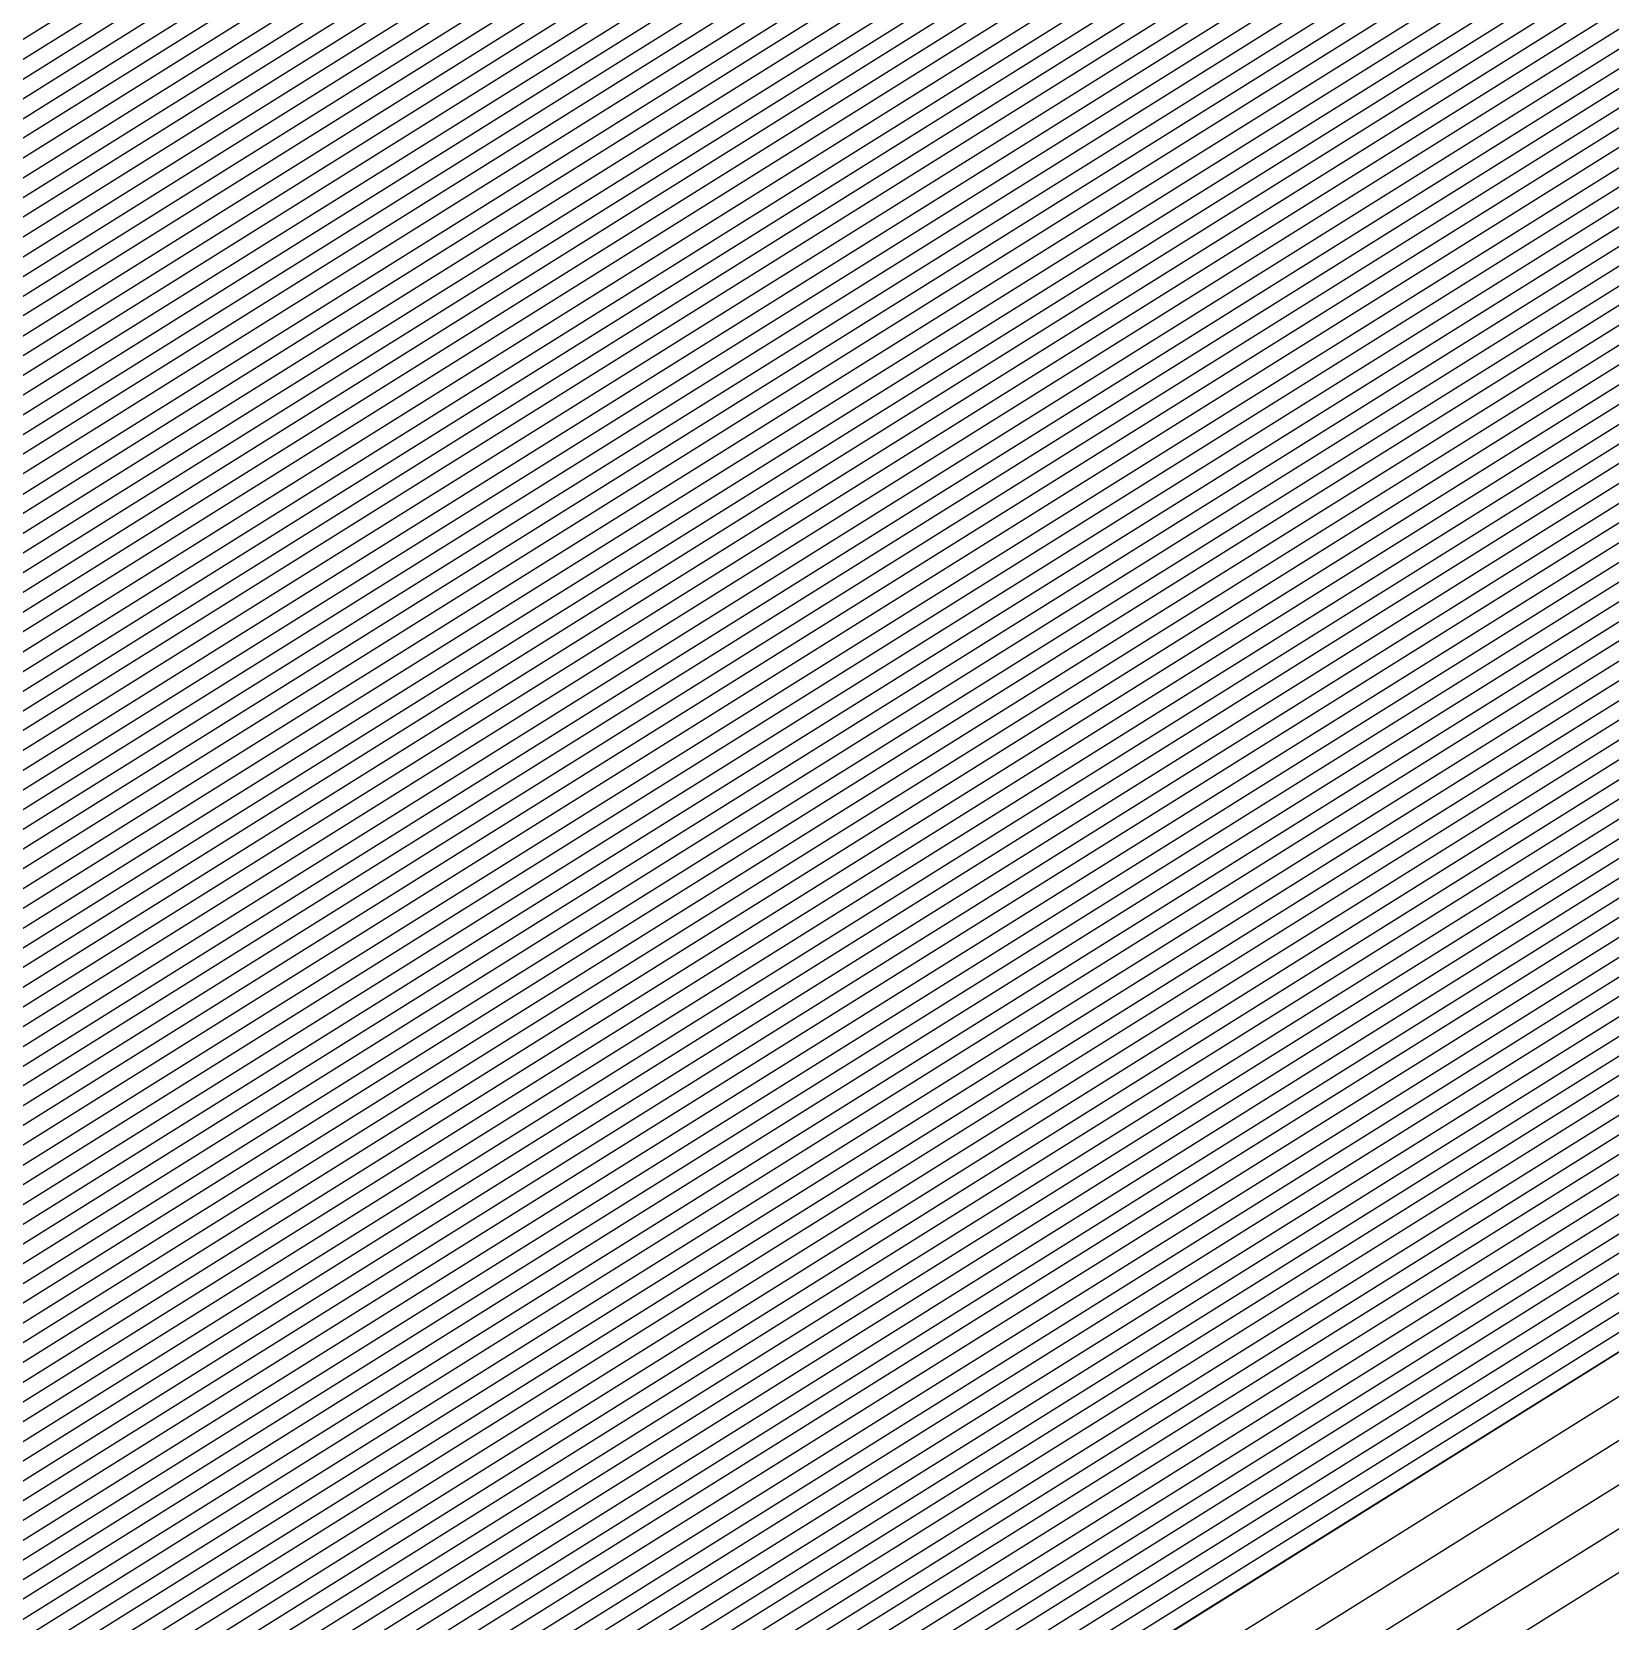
# Model space of a CAD drawing. Extents: x 7084 to 11035, y 13750 to 16729.
# Drawn here: x 8799.84 to 8827.63, y 15336.01 to 15363.99 of the extents above; entities that cross this region are included whole.
import ezdxf

# ---------------------------------------------------------------- set-up
doc = ezdxf.new("R2010")
doc.units = 0
doc.layers.add('Default', color=7, linetype='Continuous')

msp = doc.modelspace()

# ---------------------------------------------------------------- linework, layer by layer
at = {"layer": 'Default'}
for points in [[(9674.821, 15464.332), (9529.848, 15503.696), (9449.595, 15533.122), (9396.79, 15553.284), (9321.887, 15510.482), (9270.043, 15528.723), (9153.676, 15518.023), (9061.507, 15520.903), (8974.566, 15514.216), (8901.6, 15496.934), (8858.396, 15466.211), (8894.145, 15422.894), (8776.596, 15349.426), (8744.062, 15357.909), (8721.02, 15325.266), (8712.718, 15302.02), (8707.367, 15285.97), (8680.485, 15230.285), (8672.46, 15187.483)], [(8673.157, 15187.393), (8681.232, 15230.457), (8707.884, 15285.666), (8713.268, 15301.815), (8721.621, 15325.204), (8744.466, 15357.568), (8776.721, 15349.157), (8894.48, 15422.756), (8859.036, 15465.702), (8901.871, 15496.163), (8974.214, 15513.296), (9061.688, 15520.025), (9153.068, 15517.17), (9270.149, 15527.936), (9321.551, 15509.85), (9396.913, 15552.914), (9449.267, 15532.925), (9530.012, 15503.318), (9673.746, 15464.291)], [(8632.169, 15053.465), (8647.063, 15087.314), (8650.837, 15134.498), (8668.439, 15171.055), (8673.855, 15187.303), (8681.979, 15230.629), (8708.401, 15285.362), (8713.817, 15301.61), (8722.221, 15325.141), (8744.869, 15357.226), (8776.847, 15348.888), (8894.814, 15422.617), (8859.676, 15465.194), (8902.142, 15495.391), (8973.861, 15512.377), (9061.869, 15519.147), (9152.461, 15516.316), (9270.256, 15527.148), (9321.214, 15509.218), (9397.036, 15552.545), (9448.939, 15532.728), (9530.176, 15502.941), (9672.671, 15464.25)], [(8675.25, 15187.122), (8683.472, 15230.974), (8709.435, 15284.755), (8714.917, 15301.2), (8723.423, 15325.016), (8745.677, 15356.543), (8777.099, 15348.35), (8895.483, 15422.34), (8860.956, 15464.176), (8902.683, 15493.849), (8973.155, 15510.539), (9062.23, 15517.391), (9151.247, 15514.609), (9270.47, 15525.572), (9320.542, 15507.954), (9397.283, 15551.807), (9448.282, 15532.334), (9530.505, 15502.186), (9670.521, 15464.168)], [(9669.446, 15464.127), (9530.669, 15501.808), (9447.954, 15532.137), (9397.406, 15551.437), (9320.205, 15507.323), (9270.576, 15524.785), (9150.639, 15513.756), (9062.41, 15516.513), (8972.802, 15509.62), (8902.954, 15493.077), (8861.596, 15463.667), (8895.818, 15422.202), (8777.224, 15348.081), (8746.081, 15356.201), (8724.023, 15324.954), (8715.467, 15300.995), (8709.952, 15284.452), (8684.219, 15231.146), (8675.947, 15187.032)], [(8677.342, 15186.851), (8685.712, 15231.491), (8710.986, 15283.844), (8716.566, 15300.584), (8725.225, 15324.828), (8746.888, 15355.518), (8777.476, 15347.543), (8896.487, 15421.925), (8862.877, 15462.65), (8903.496, 15491.535), (8972.096, 15507.782), (9062.771, 15514.757), (9149.425, 15512.049), (9270.79, 15523.209), (9319.532, 15506.059), (9397.652, 15550.699), (9447.297, 15531.743), (9530.997, 15501.053), (9667.296, 15464.045)], [(8777.601, 15347.274), (8896.821, 15421.786), (8863.517, 15462.141), (8903.766, 15490.763), (8971.744, 15506.863), (9062.952, 15513.879), (9148.818, 15511.196), (9270.896, 15522.421), (9319.196, 15505.427), (9397.775, 15550.329), (9446.969, 15531.546), (9531.161, 15500.676), (9666.221, 15464.004)], [(9665.146, 15463.963), (9531.325, 15500.298), (9446.641, 15531.349), (9397.898, 15549.96), (9318.859, 15504.795), (9271.003, 15521.634), (9148.21, 15510.342), (9063.132, 15513.001), (8971.391, 15505.944), (8904.037, 15489.992), (8864.157, 15461.632), (8897.156, 15421.648), (8777.727, 15347.005), (8747.696, 15354.835), (8726.426, 15324.703), (8717.666, 15300.174), (8712.02, 15283.237), (8687.206, 15231.836), (8678.737, 15186.671)], [(8643.206, 14994.547), (8637.175, 15051.414), (8652.971, 15087.314), (8656.417, 15130.395), (8675.086, 15169.168), (8680.83, 15186.4), (8689.446, 15232.353), (8713.571, 15282.326), (8719.315, 15299.559), (8728.228, 15324.516), (8748.907, 15353.811), (8778.104, 15346.198), (8898.159, 15421.232), (8866.077, 15460.106), (8904.85, 15487.678), (8970.332, 15503.187), (9063.674, 15510.367), (9146.389, 15507.782), (9271.323, 15519.27), (9317.85, 15502.9), (9398.267, 15548.852), (9445.656, 15530.759), (9531.818, 15499.166), (9661.921, 15463.84)], [(8681.527, 15186.31), (8690.193, 15232.525), (8714.088, 15282.023), (8719.865, 15299.353), (8728.829, 15324.453), (8749.311, 15353.469), (8778.23, 15345.929), (8898.494, 15421.094), (8866.717, 15459.597), (8905.12, 15486.906), (8969.979, 15502.268), (9063.854, 15509.489), (9145.782, 15506.929), (9271.43, 15518.483), (9317.514, 15502.268), (9398.39, 15548.483), (9445.328, 15530.562), (9531.982, 15498.789), (9660.846, 15463.799)], [(9659.771, 15463.758), (9532.146, 15498.411), (9445, 15530.365), (9398.514, 15548.114), (9317.177, 15501.636), (9271.536, 15517.695), (9145.174, 15506.075), (9064.035, 15508.611), (8969.627, 15501.349), (8905.391, 15486.135), (8867.357, 15459.089), (8898.828, 15420.955), (8778.356, 15345.66), (8749.715, 15353.128), (8729.43, 15324.391), (8720.415, 15299.148), (8714.605, 15281.719), (8690.939, 15232.697), (8682.225, 15186.219)], [(8682.922, 15186.129), (8691.686, 15232.87), (8715.122, 15281.415), (8720.965, 15298.943), (8730.031, 15324.328), (8750.119, 15352.786), (8778.481, 15345.391), (8899.163, 15420.816), (8867.997, 15458.58), (8905.662, 15485.364), (8969.274, 15500.43), (9064.215, 15507.733), (9144.567, 15505.222), (9271.643, 15516.907), (9316.841, 15501.004), (9398.637, 15547.745), (9444.671, 15530.168), (9532.31, 15498.034), (9658.697, 15463.717)], [(8639.177, 15050.593), (8655.334, 15087.314), (8658.649, 15128.754), (8677.744, 15168.413), (8683.62, 15186.039), (8692.433, 15233.042), (8715.639, 15281.112), (8721.514, 15298.738), (8730.631, 15324.266), (8750.522, 15352.445), (8778.607, 15345.122), (8899.497, 15420.678), (8868.637, 15458.071), (8905.933, 15484.592), (8968.921, 15499.511), (9064.396, 15506.855), (9143.96, 15504.368), (9271.75, 15516.119), (9316.504, 15500.372), (9398.76, 15547.375), (9444.343, 15529.971), (9532.474, 15497.656), (9657.622, 15463.676)], [(8684.317, 15185.949), (8693.18, 15233.214), (8716.156, 15280.808), (8722.064, 15298.533), (8731.232, 15324.203), (8750.926, 15352.103), (8778.733, 15344.853), (8899.832, 15420.539), (8869.277, 15457.562), (8906.203, 15483.821), (8968.568, 15498.592), (9064.576, 15505.977), (9143.353, 15503.515), (9271.856, 15515.331), (9316.168, 15499.74), (9398.883, 15547.006), (9444.015, 15529.774), (9532.638, 15497.279), (9656.547, 15463.635)], [(8751.33, 15351.761), (8778.859, 15344.584), (8900.166, 15420.401), (8869.917, 15457.054), (8906.474, 15483.05), (8968.215, 15497.673), (9064.757, 15505.099), (9142.745, 15502.662), (9271.963, 15514.544), (9315.831, 15499.109), (9399.006, 15546.637), (9443.687, 15529.577), (9532.802, 15496.901), (9655.472, 15463.594)], [(8685.712, 15185.768), (8694.673, 15233.559), (8717.19, 15280.201), (8723.164, 15298.123), (8732.434, 15324.078), (8751.734, 15351.42), (8778.984, 15344.315), (8900.501, 15420.262), (8870.557, 15456.545), (8906.745, 15482.278), (8967.862, 15496.753), (9064.938, 15504.221), (9142.138, 15501.808), (9272.07, 15513.756), (9315.495, 15498.477), (9399.129, 15546.268), (9443.359, 15529.38), (9532.966, 15496.524), (9654.397, 15463.553)], [(8686.41, 15185.678), (8695.42, 15233.731), (8717.707, 15279.897), (8723.714, 15297.917), (8733.034, 15324.015), (8752.137, 15351.078), (8779.11, 15344.045), (8900.835, 15420.124), (8871.197, 15456.036), (8907.016, 15481.507), (8967.509, 15495.834), (9065.118, 15503.343), (9141.531, 15500.955), (9272.176, 15512.968), (9315.159, 15497.845), (9399.252, 15545.898)], [(9652.247, 15463.471), (9533.295, 15495.769), (9442.702, 15528.986), (9399.375, 15545.529), (9314.822, 15497.213), (9272.283, 15512.18), (9140.924, 15500.101), (9065.299, 15502.465), (8967.157, 15494.915), (8907.287, 15480.736), (8871.837, 15455.527), (8901.17, 15419.985), (8779.236, 15343.776), (8752.541, 15350.737), (8733.635, 15323.953), (8724.263, 15297.712), (8718.224, 15279.594), (8696.166, 15233.904), (8687.107, 15185.588)], [(9651.172, 15463.429), (9533.459, 15495.391), (9442.374, 15528.789), (9399.498, 15545.16), (9314.486, 15496.581), (9272.39, 15511.393), (9140.316, 15499.248), (9065.479, 15501.587), (8966.804, 15493.996), (8907.557, 15479.964), (8872.477, 15455.018), (8901.504, 15419.847), (8779.361, 15343.507), (8752.945, 15350.395), (8734.236, 15323.89), (8724.813, 15297.507), (8718.741, 15279.29), (8696.913, 15234.076), (8687.805, 15185.497)], [(8688.502, 15185.407), (8697.66, 15234.248), (8719.258, 15278.987), (8725.363, 15297.302), (8734.836, 15323.828), (8753.349, 15350.054), (8779.487, 15343.238), (8901.839, 15419.708), (8873.117, 15454.51), (8907.828, 15479.193), (8966.451, 15493.077), (9065.66, 15500.709), (9139.709, 15498.395), (9272.496, 15510.605), (9314.149, 15495.949), (9399.621, 15544.791), (9442.046, 15528.592), (9533.623, 15495.014), (9650.097, 15463.388)], [(9649.022, 15463.347), (9533.787, 15494.636), (9441.717, 15528.395), (9399.744, 15544.421), (9313.813, 15495.317), (9272.603, 15509.817), (9139.102, 15497.541), (9065.84, 15499.831), (8966.098, 15492.158), (8908.099, 15478.422), (8873.758, 15454.001), (8902.173, 15419.57), (8779.613, 15342.969), (8753.753, 15349.712), (8735.437, 15323.765), (8725.913, 15297.097), (8719.775, 15278.683), (8698.407, 15234.421), (8689.2, 15185.317)], [(8689.897, 15185.227), (8699.153, 15234.593), (8720.292, 15278.379), (8726.463, 15296.892), (8736.038, 15323.703), (8754.156, 15349.371), (8779.739, 15342.7), (8902.508, 15419.431), (8874.398, 15453.492), (8908.37, 15477.65), (8965.745, 15491.239), (9066.021, 15498.953), (9138.495, 15496.688), (9272.71, 15509.029), (9313.476, 15494.686), (9399.868, 15544.052), (9441.389, 15528.198), (9533.951, 15494.259), (9647.947, 15463.306)], [(8690.595, 15185.136), (8699.9, 15234.765), (8720.809, 15278.076), (8727.012, 15296.687), (8736.639, 15323.64), (8754.56, 15349.029), (8779.864, 15342.431), (8902.842, 15419.293), (8875.038, 15452.983), (8908.641, 15476.879), (8965.392, 15490.32), (9066.201, 15498.075), (9137.888, 15495.834), (9272.816, 15508.242), (9313.14, 15494.054), (9399.991, 15543.683), (9441.061, 15528.001), (9534.115, 15493.881), (9646.872, 15463.265)], [(8661.833, 15087.314), (8664.787, 15124.241), (8685.056, 15166.337), (8691.292, 15185.046), (8700.647, 15234.938), (8721.326, 15277.772), (8727.562, 15296.481), (8737.239, 15323.578), (8754.964, 15348.688), (8779.99, 15342.162), (8903.177, 15419.154), (8875.678, 15452.475), (8908.911, 15476.108), (8965.039, 15489.401), (9066.382, 15497.197), (9137.28, 15494.981), (9272.923, 15507.454), (9312.803, 15493.422), (9400.114, 15543.313), (9440.733, 15527.804), (9534.279, 15493.504), (9645.797, 15463.224)], [(9644.722, 15463.183), (9534.444, 15493.126), (9440.404, 15527.607), (9400.237, 15542.944), (9312.467, 15492.79), (9273.03, 15506.666), (9136.673, 15494.128), (9066.562, 15496.319), (8964.687, 15488.482), (8909.182, 15475.336), (8876.318, 15451.966), (8903.511, 15419.016), (8780.116, 15341.893), (8755.368, 15348.346), (8737.84, 15323.515), (8728.112, 15296.276), (8721.843, 15277.468), (8701.394, 15235.11), (8691.99, 15184.956)], [(9642.572, 15463.101), (9534.772, 15492.372), (9439.748, 15527.214), (9400.483, 15542.206), (9311.794, 15491.526), (9273.243, 15505.091), (9135.459, 15492.421), (9066.923, 15494.562), (8963.981, 15486.644), (8909.724, 15473.793), (8877.598, 15450.948), (8904.181, 15418.738), (8780.367, 15341.355), (8756.175, 15347.663), (8739.042, 15323.39), (8729.211, 15295.866), (8722.877, 15276.861), (8702.887, 15235.455), (8693.385, 15184.775)], [(8694.082, 15184.685), (8703.634, 15235.627), (8723.394, 15276.558), (8729.761, 15295.661), (8739.642, 15323.328), (8756.579, 15347.322), (8780.493, 15341.086), (8904.515, 15418.6), (8878.238, 15450.44), (8909.995, 15473.022), (8963.628, 15485.725), (9067.104, 15493.684), (9134.851, 15491.567), (9273.35, 15504.303), (9311.458, 15490.894), (9400.606, 15541.836), (9439.42, 15527.017), (9534.936, 15491.994), (9641.497, 15463.06)], [(8694.78, 15184.595), (8704.381, 15235.799), (8723.91, 15276.254), (8730.311, 15295.456), (8740.243, 15323.265), (8756.983, 15346.98), (8780.619, 15340.817), (8904.85, 15418.461), (8878.878, 15449.931), (8910.265, 15472.251), (8963.275, 15484.806), (9067.284, 15492.806), (9134.244, 15490.714), (9273.456, 15503.515), (9311.121, 15490.263), (9400.729, 15541.467), (9439.092, 15526.82), (9535.1, 15491.617), (9640.422, 15463.019)], [(8647.686, 15047.106), (8665.378, 15087.314), (8668.135, 15121.779), (8689.044, 15165.204), (8695.477, 15184.504), (8705.127, 15235.971), (8724.427, 15275.95), (8730.861, 15295.251), (8740.844, 15323.203), (8757.387, 15346.638), (8780.744, 15340.548), (8905.184, 15418.323), (8879.518, 15449.422), (8910.536, 15471.479), (8962.922, 15483.887), (9067.465, 15491.928), (9133.637, 15489.861), (9273.563, 15502.727), (9310.785, 15489.631), (9400.852, 15541.098), (9438.763, 15526.623), (9535.264, 15491.239), (9639.347, 15462.978)], [(8696.175, 15184.414), (8705.874, 15236.144), (8724.944, 15275.647), (8731.411, 15295.045), (8741.444, 15323.14), (8757.79, 15346.297), (8780.87, 15340.279), (8905.519, 15418.184), (8880.158, 15448.913), (8910.807, 15470.708), (8962.569, 15482.968), (9067.645, 15491.05), (9133.03, 15489.007), (9273.67, 15501.94), (9310.448, 15488.999), (9400.975, 15540.729), (9438.435, 15526.426), (9535.428, 15490.862), (9638.272, 15462.937)], [(8697.57, 15184.234), (8707.367, 15236.488), (8725.978, 15275.04), (8732.51, 15294.635), (8742.646, 15323.015), (8758.598, 15345.614), (8781.121, 15339.741), (8906.188, 15417.907), (8881.438, 15447.896), (8911.349, 15469.165), (8961.864, 15481.13), (9068.006, 15489.294), (9131.815, 15487.3), (9273.883, 15500.364), (9309.776, 15487.735), (9401.221, 15539.99), (9437.779, 15526.032), (9535.756, 15490.107), (9636.122, 15462.855)], [(8698.267, 15184.143), (8708.114, 15236.661), (8726.495, 15274.736), (8733.06, 15294.43), (8743.247, 15322.952), (8759.002, 15345.272), (8781.247, 15339.472), (8906.522, 15417.769), (8882.078, 15447.387), (8911.619, 15468.394), (8961.511, 15480.21), (9068.187, 15488.416), (9131.208, 15486.447), (9273.99, 15499.576), (9309.439, 15487.103), (9401.345, 15539.621), (9437.45, 15525.835), (9535.921, 15489.729), (9635.047, 15462.814)], [(8668.332, 15087.314), (8670.925, 15119.727), (8692.367, 15164.261), (8698.965, 15184.053), (8708.861, 15236.833), (8727.012, 15274.432), (8733.61, 15294.225), (8743.847, 15322.89), (8759.406, 15344.931), (8781.373, 15339.203), (8906.857, 15417.63), (8882.718, 15446.878), (8911.89, 15467.623), (8961.158, 15479.291), (9068.368, 15487.538), (9130.601, 15485.593), (9274.096, 15498.788), (9309.103, 15486.472), (9401.468, 15539.252), (9437.122, 15525.638), (9536.085, 15489.352), (9633.972, 15462.773)], [(8700.36, 15183.873), (8710.354, 15237.178), (8728.046, 15273.825), (8734.709, 15293.815), (8745.049, 15322.765), (8760.213, 15344.248), (8781.624, 15338.665), (8907.526, 15417.353), (8883.998, 15445.861), (8912.432, 15466.08), (8960.452, 15477.453), (9068.729, 15485.782), (9129.386, 15483.887), (9274.31, 15497.213), (9308.43, 15485.208), (9401.714, 15538.513), (9436.466, 15525.244), (9536.413, 15488.597), (9631.822, 15462.691)], [(9629.672, 15462.609), (9536.741, 15487.842), (9435.809, 15524.85), (9401.96, 15537.775), (9307.757, 15483.944), (9274.523, 15495.637), (9128.172, 15482.18), (9069.09, 15484.026), (8959.747, 15475.615), (8912.973, 15464.537), (8885.279, 15444.843), (8908.195, 15417.076), (8781.876, 15338.127), (8761.021, 15343.565), (8746.25, 15322.64), (8735.809, 15293.404), (8729.08, 15273.218), (8711.848, 15237.522), (8701.755, 15183.692)], [(8652.692, 15045.054), (8671.286, 15087.314), (8673.715, 15117.676), (8695.691, 15163.317), (8702.452, 15183.602), (8712.595, 15237.695), (8729.597, 15272.914), (8736.359, 15293.199), (8746.851, 15322.577), (8761.425, 15343.223), (8782.001, 15337.858), (8908.529, 15416.938), (8885.919, 15444.334), (8913.244, 15463.766), (8959.394, 15474.696), (9069.27, 15483.148), (9127.565, 15481.326), (9274.63, 15494.85), (9307.42, 15483.312), (9402.083, 15537.405), (9435.481, 15524.653), (9536.905, 15487.464), (9628.597, 15462.568)], [(8703.15, 15183.511), (8713.341, 15237.867), (8730.114, 15272.611), (8736.909, 15292.994), (8747.452, 15322.515), (8761.828, 15342.882), (8782.127, 15337.589), (8908.864, 15416.799), (8886.559, 15443.826), (8913.515, 15462.995), (8959.041, 15473.777), (9069.451, 15482.27), (9126.957, 15480.473), (9274.737, 15494.062), (9307.084, 15482.68), (9402.206, 15537.036), (9435.153, 15524.456), (9537.069, 15487.087), (9627.522, 15462.527)], [(8737.458, 15292.789), (8748.052, 15322.452), (8762.232, 15342.54), (8782.253, 15337.32), (8909.198, 15416.66), (8887.199, 15443.317), (8913.786, 15462.223), (8958.688, 15472.858), (9069.631, 15481.392), (9126.35, 15479.62), (9274.843, 15493.274), (9306.748, 15482.049), (9402.329, 15536.667), (9434.824, 15524.26), (9537.233, 15486.709), (9626.448, 15462.486)], [(8704.545, 15183.331), (8714.835, 15238.212), (8731.148, 15272.003), (8738.008, 15292.584), (8748.653, 15322.39), (8762.636, 15342.199), (8782.379, 15337.051), (8909.533, 15416.522), (8887.839, 15442.808), (8914.056, 15461.452), (8958.335, 15471.939), (9069.812, 15480.514), (9125.743, 15478.766), (9274.95, 15492.486), (9306.411, 15481.417), (9402.452, 15536.297)], [(9622.148, 15462.322), (9537.89, 15485.2), (9433.512, 15523.472), (9402.822, 15535.19), (9305.402, 15479.521), (9275.27, 15490.123), (9123.921, 15476.206), (9070.353, 15477.88), (8957.277, 15469.182), (8914.869, 15459.138), (8889.759, 15441.282), (8910.536, 15416.106), (8782.756, 15336.244), (8763.847, 15341.174), (8750.455, 15322.202), (8739.658, 15291.968), (8732.699, 15271.093), (8717.075, 15238.729), (8706.637, 15183.06)], [(9621.073, 15462.281), (9538.054, 15484.822), (9433.183, 15523.275), (9402.945, 15534.82), (9305.065, 15478.889), (9275.377, 15489.335), (9123.314, 15475.353), (9070.534, 15477.002), (8956.924, 15468.263), (8915.14, 15458.366), (8890.399, 15440.773), (8910.871, 15415.968), (8782.882, 15335.975), (8764.251, 15340.832), (8751.056, 15322.139), (8740.207, 15291.763), (8733.216, 15270.789), (8717.822, 15238.901), (8707.335, 15182.97)], [(8708.032, 15182.88), (8718.568, 15239.073), (8733.733, 15270.485), (8740.757, 15291.558), (8751.657, 15322.077), (8764.655, 15340.491), (8783.007, 15335.706), (8911.205, 15415.829), (8891.039, 15440.264), (8915.41, 15457.595), (8956.571, 15467.344), (9070.714, 15476.124), (9122.707, 15474.499), (9275.483, 15488.548), (9304.729, 15478.257), (9403.068, 15534.451), (9432.855, 15523.078), (9538.218, 15484.445), (9619.998, 15462.24)], [(8708.73, 15182.789), (8719.315, 15239.246), (8734.25, 15270.182), (8741.307, 15291.353), (8752.257, 15322.014), (8765.059, 15340.149), (8783.133, 15335.437), (8911.54, 15415.691), (8891.679, 15439.756), (8915.681, 15456.824), (8956.218, 15466.425), (9070.895, 15475.246), (9122.099, 15473.646), (9275.59, 15487.76), (9304.392, 15477.626), (9403.191, 15534.082), (9432.527, 15522.881), (9538.382, 15484.067), (9618.923, 15462.199)], [(9617.848, 15462.158), (9538.546, 15483.69), (9432.199, 15522.684), (9403.314, 15533.713), (9304.056, 15476.994), (9275.697, 15486.972), (9121.492, 15472.792), (9071.075, 15474.368), (8955.865, 15465.506), (8915.952, 15456.052), (8892.319, 15439.247), (8911.874, 15415.552), (8783.259, 15335.168), (8765.462, 15339.808), (8752.858, 15321.952), (8741.857, 15291.148), (8734.767, 15269.878), (8720.062, 15239.418), (8709.427, 15182.699)], [(9616.773, 15462.117), (9538.711, 15483.312), (9431.87, 15522.487), (9403.437, 15533.343), (9303.72, 15476.362), (9275.803, 15486.184), (9120.885, 15471.939), (9071.256, 15473.49), (8955.512, 15464.587), (8916.223, 15455.281), (8892.959, 15438.738), (8912.209, 15415.414), (8783.384, 15334.899), (8765.866, 15339.466), (8753.459, 15321.889), (8742.406, 15290.943), (8735.284, 15269.574), (8720.809, 15239.59), (8710.125, 15182.609)], [(9615.698, 15462.076), (9538.875, 15482.935), (9431.542, 15522.29), (9403.56, 15532.974), (9303.383, 15475.73), (9275.91, 15485.397), (9120.278, 15471.086), (9071.437, 15472.612), (8955.16, 15463.667), (8916.494, 15454.51), (8893.599, 15438.229), (8912.543, 15415.275), (8783.51, 15334.629), (8766.27, 15339.125), (8754.06, 15321.827), (8742.956, 15290.737), (8735.801, 15269.271), (8721.555, 15239.763), (8710.822, 15182.519)], [(9614.623, 15462.034), (9539.039, 15482.557), (9431.214, 15522.093), (9403.683, 15532.605), (9303.047, 15475.098), (9276.017, 15484.609), (9119.671, 15470.232), (9071.617, 15471.734), (8954.807, 15462.748), (8916.764, 15453.738), (8894.239, 15437.721), (8912.878, 15415.137), (8783.636, 15334.36), (8766.674, 15338.783), (8754.66, 15321.764), (8743.506, 15290.532), (8736.318, 15268.967), (8722.302, 15239.935), (8711.52, 15182.428)], [(9612.473, 15461.952), (9539.367, 15481.802), (9430.557, 15521.699), (9403.929, 15531.866), (9302.374, 15473.834), (9276.23, 15483.033), (9118.456, 15468.525), (9071.978, 15469.978), (8954.101, 15460.91), (8917.306, 15452.196), (8895.519, 15436.703), (8913.547, 15414.86), (8783.887, 15333.822), (8767.481, 15338.1), (8755.862, 15321.639), (8744.606, 15290.122), (8737.352, 15268.36), (8723.796, 15240.28), (8712.915, 15182.248)], [(8713.612, 15182.158), (8724.542, 15240.452), (8737.869, 15268.056), (8745.155, 15289.917), (8756.463, 15321.577), (8767.885, 15337.759), (8784.013, 15333.553), (8913.881, 15414.721), (8896.16, 15436.194), (8917.577, 15451.424), (8953.748, 15459.991), (9072.159, 15469.1), (9117.849, 15467.672), (9276.337, 15482.245), (9302.037, 15473.203), (9404.053, 15531.497)], [(8745.705, 15289.712), (8757.063, 15321.514), (8768.289, 15337.417), (8784.139, 15333.284), (8914.216, 15414.582), (8896.8, 15435.685), (8917.848, 15450.653), (8953.395, 15459.072), (9072.339, 15468.222), (9117.242, 15466.818), (9276.443, 15481.458), (9301.701, 15472.571), (9404.176, 15531.128), (9429.901, 15521.305), (9539.695, 15481.047), (9610.323, 15461.87)], [(9608.173, 15461.788), (9540.023, 15480.293), (9429.244, 15520.912), (9404.422, 15530.389), (9301.028, 15471.307), (9276.657, 15479.882), (9116.027, 15465.112), (9072.7, 15466.466), (8952.69, 15457.234), (8918.389, 15449.11), (8898.08, 15434.668), (8914.885, 15414.305), (8784.39, 15332.746), (8769.096, 15336.734), (8758.265, 15321.389), (8746.805, 15289.301), (8739.42, 15267.146), (8726.783, 15240.969)], [(8747.355, 15289.096), (8758.865, 15321.327), (8769.5, 15336.392), (8784.516, 15332.477), (8915.219, 15414.167), (8898.72, 15434.159), (8918.66, 15448.339), (8952.337, 15456.315), (9072.881, 15465.588), (9115.42, 15464.258), (9276.763, 15479.094), (9300.692, 15470.675), (9404.545, 15530.02), (9428.916, 15520.715), (9540.188, 15479.915), (9607.098, 15461.747)], [(9606.023, 15461.706), (9540.352, 15479.538), (9428.588, 15520.518), (9404.668, 15529.651), (9300.355, 15470.043), (9276.87, 15478.307), (9114.813, 15463.405), (9073.061, 15464.71), (8951.984, 15455.396), (8918.931, 15447.568), (8899.36, 15433.65), (8915.554, 15414.028), (8784.642, 15332.208), (8769.904, 15336.051), (8759.466, 15321.264), (8747.904, 15288.891), (8740.453, 15266.538), (8728.276, 15241.313), (8717.1, 15181.706)], [(8684.284, 15087.314), (8685.991, 15108.65), (8710.313, 15159.165), (8717.797, 15181.616), (8729.023, 15241.486), (8740.97, 15266.235), (8748.454, 15288.686), (8760.067, 15321.201), (8770.308, 15335.709), (8784.767, 15331.939), (8915.888, 15413.89), (8900, 15433.142), (8919.202, 15446.796), (8951.631, 15454.477), (9073.242, 15463.832), (9114.205, 15462.551), (9276.977, 15477.519), (9300.019, 15469.412), (9404.791, 15529.281), (9428.26, 15520.321), (9540.516, 15479.16), (9604.948, 15461.665)], [(8719.89, 15181.345), (8731.263, 15242.003), (8742.521, 15265.324), (8750.104, 15288.07), (8761.869, 15321.014), (8771.519, 15334.685), (8785.144, 15331.132), (8916.892, 15413.474), (8901.92, 15431.615), (8920.014, 15444.482), (8950.573, 15451.72), (9073.783, 15461.197), (9112.384, 15459.991), (9277.297, 15475.156), (9299.009, 15467.516), (9405.16, 15528.174), (9427.275, 15519.73), (9541.008, 15478.028), (9601.723, 15461.542)], [(8750.653, 15287.865), (8762.47, 15320.951), (8771.923, 15334.343), (8785.27, 15330.863), (8917.226, 15413.336), (8902.56, 15431.107), (8920.285, 15443.711), (8950.22, 15450.801), (9073.964, 15460.319), (9111.776, 15459.138), (9277.403, 15474.368), (9298.673, 15466.884), (9405.283, 15527.804), (9426.947, 15519.533), (9541.172, 15477.65), (9600.648, 15461.501)], [(8668.907, 15014.061), (8666.207, 15039.515), (8687.239, 15087.314), (8688.781, 15106.598), (8713.637, 15158.221), (8721.285, 15181.165), (8732.756, 15242.347), (8743.555, 15264.717), (8751.203, 15287.66), (8763.071, 15320.889), (8772.327, 15334.002), (8785.396, 15330.594), (8917.561, 15413.197), (8903.2, 15430.598), (8920.556, 15442.939), (8949.867, 15449.882), (9074.144, 15459.441), (9111.169, 15458.284), (9277.51, 15473.58), (9298.337, 15466.252), (9405.406, 15527.435), (9426.619, 15519.336), (9541.336, 15477.273), (9599.573, 15461.46)], [(8721.982, 15181.074), (8733.503, 15242.52), (8744.072, 15264.413), (8751.753, 15287.455), (8763.671, 15320.826), (8772.731, 15333.66), (8785.522, 15330.325), (8917.895, 15413.059), (8903.84, 15430.089), (8920.826, 15442.168), (8949.514, 15448.963), (9074.325, 15458.563), (9110.562, 15457.431), (9277.617, 15472.792), (9298, 15465.62), (9405.53, 15527.066), (9426.29, 15519.139), (9541.501, 15476.895), (9598.498, 15461.419)], [(9597.423, 15461.378), (9541.665, 15476.518), (9425.962, 15518.942), (9405.653, 15526.697), (9297.664, 15464.989), (9277.723, 15472.005), (9109.955, 15456.578), (9074.506, 15457.685), (8949.161, 15448.044), (8921.097, 15441.397), (8904.48, 15429.58), (8918.23, 15412.92), (8785.647, 15330.056), (8773.134, 15333.319), (8764.272, 15320.764), (8752.303, 15287.25), (8744.589, 15264.109), (8734.25, 15242.692), (8722.68, 15180.984)], [(8752.853, 15287.045), (8764.873, 15320.701), (8773.538, 15332.977), (8785.773, 15329.787), (8918.564, 15412.782), (8905.12, 15429.072), (8921.368, 15440.625), (8948.808, 15447.124), (9074.686, 15456.807), (9109.348, 15455.724), (9277.83, 15471.217), (9297.327, 15464.357), (9405.776, 15526.327), (9425.634, 15518.745), (9541.829, 15476.14), (9596.348, 15461.337)], [(8724.075, 15180.804), (8735.743, 15243.037), (8745.623, 15263.502), (8753.402, 15286.84), (8765.473, 15320.639), (8773.942, 15332.636), (8785.899, 15329.518), (8918.899, 15412.643), (8905.76, 15428.563), (8921.639, 15439.854), (8948.455, 15446.205), (9074.867, 15455.929), (9108.74, 15454.871), (9277.937, 15470.429), (9296.991, 15463.725), (9405.899, 15525.958), (9425.306, 15518.548), (9541.993, 15475.763), (9595.273, 15461.296)], [(9594.199, 15461.255), (9542.157, 15475.385), (9424.977, 15518.351), (9406.022, 15525.589), (9296.654, 15463.093), (9278.044, 15469.641), (9108.133, 15454.017), (9075.047, 15455.051), (8948.103, 15445.286), (8921.909, 15439.083), (8906.4, 15428.054), (8919.233, 15412.504), (8786.024, 15329.249), (8774.346, 15332.294), (8766.074, 15320.576), (8753.952, 15286.634), (8746.14, 15263.198), (8736.49, 15243.209)], [(8725.47, 15180.623), (8737.237, 15243.381), (8746.657, 15262.895), (8754.502, 15286.429), (8766.675, 15320.514), (8774.749, 15331.953), (8786.15, 15328.98), (8919.568, 15412.366), (8907.04, 15427.545), (8922.18, 15438.311), (8947.75, 15444.367), (9075.228, 15454.173), (9107.526, 15453.164), (9278.15, 15468.854), (9296.318, 15462.461), (9406.145, 15525.22), (9424.649, 15518.154), (9542.321, 15475.008), (9593.124, 15461.214)], [(8691.374, 15087.314), (8692.687, 15103.726), (8718.289, 15156.9), (8726.167, 15180.533), (8737.984, 15243.554), (8747.174, 15262.591), (8755.052, 15286.224), (8767.276, 15320.451), (8775.153, 15331.611), (8786.276, 15328.711), (8919.902, 15412.227), (8907.681, 15427.037), (8922.451, 15437.54), (8947.397, 15443.448), (9075.408, 15453.295), (9106.919, 15452.311), (9278.257, 15468.066), (9295.981, 15461.829), (9406.268, 15524.85), (9424.321, 15517.957), (9542.485, 15474.63), (9592.049, 15461.173)], [(8672.452, 15016.752), (8670.211, 15037.874), (8691.965, 15087.314), (8693.245, 15103.316), (8718.954, 15156.711), (8726.865, 15180.443), (8738.73, 15243.726), (8747.691, 15262.288), (8755.602, 15286.019), (8767.876, 15320.389), (8775.557, 15331.269), (8786.402, 15328.442), (8920.237, 15412.089), (8908.321, 15426.528), (8922.722, 15436.769), (8947.044, 15442.529), (9075.589, 15452.417), (9106.311, 15451.457), (9278.364, 15467.278), (9295.645, 15461.197), (9406.391, 15524.481), (9423.993, 15517.76), (9542.649, 15474.253), (9590.974, 15461.132)], [(8671.212, 15037.464), (8693.147, 15087.314), (8694.361, 15102.495), (8720.283, 15156.334), (8728.26, 15180.262), (8740.224, 15244.071), (8748.725, 15261.68), (8756.701, 15285.609), (8769.078, 15320.263), (8776.365, 15330.586), (8786.653, 15327.904), (8920.906, 15411.812), (8909.601, 15425.51), (8923.263, 15435.226), (8946.338, 15440.691), (9075.95, 15450.661), (9105.097, 15449.75), (9278.577, 15465.702), (9294.972, 15459.934), (9406.637, 15523.743), (9423.336, 15517.367), (9542.978, 15473.498), (9588.824, 15461.05)], [(9587.749, 15461.009), (9543.142, 15473.121), (9423.008, 15517.17), (9406.76, 15523.373), (9294.636, 15459.302), (9278.684, 15464.915), (9104.49, 15448.897), (9076.13, 15449.783), (8945.985, 15439.772), (8923.534, 15434.455), (8910.241, 15425.001), (8921.24, 15411.673), (8786.779, 15327.635), (8776.768, 15330.245), (8769.678, 15320.201), (8757.251, 15285.404), (8749.242, 15261.377), (8740.97, 15244.243), (8728.957, 15180.172)], [(8694.328, 15087.314), (8695.477, 15101.675), (8721.613, 15155.956), (8729.655, 15180.081), (8741.717, 15244.415), (8749.759, 15261.073), (8757.801, 15285.198), (8770.279, 15320.138), (8777.172, 15329.903), (8786.904, 15327.366), (8921.575, 15411.535), (8910.881, 15424.493), (8923.805, 15433.683), (8945.633, 15438.853), (9076.311, 15448.905), (9103.882, 15448.044), (9278.79, 15464.127), (9294.299, 15458.67), (9406.884, 15523.004), (9422.68, 15516.973), (9543.306, 15472.743), (9586.674, 15460.968)], [(9585.599, 15460.927), (9543.47, 15472.366), (9422.352, 15516.776), (9407.007, 15522.635), (9293.963, 15458.038), (9278.897, 15463.339), (9103.275, 15447.19), (9076.491, 15448.027), (8945.28, 15437.934), (8924.076, 15432.912), (8911.521, 15423.984), (8921.909, 15411.396), (8787.03, 15327.097), (8777.576, 15329.562), (8770.88, 15320.076), (8758.35, 15284.993), (8750.276, 15260.77), (8742.464, 15244.588)], [(8724.272, 15155.201), (8732.445, 15179.72), (8744.704, 15245.105), (8751.827, 15259.859), (8760, 15284.378), (8772.682, 15319.888), (8778.787, 15328.537), (8787.407, 15326.29), (8922.913, 15410.981), (8913.441, 15422.458), (8924.888, 15430.598), (8944.221, 15435.177), (9077.033, 15445.393), (9101.454, 15444.63), (9279.217, 15460.976), (9292.954, 15456.143), (9407.376, 15521.527), (9421.367, 15516.185), (9543.962, 15471.233), (9582.374, 15460.804)], [(8733.84, 15179.54), (8746.198, 15245.449), (8752.861, 15259.251), (8761.099, 15283.968), (8773.884, 15319.763), (8779.595, 15327.854), (8787.659, 15325.752), (8923.582, 15410.703), (8914.721, 15421.44), (8925.43, 15429.055), (8943.516, 15433.339), (9077.394, 15443.637), (9100.239, 15442.923), (9279.43, 15459.4), (9292.281, 15454.879), (9407.622, 15520.788), (9420.71, 15515.791), (9544.291, 15470.478), (9580.224, 15460.722)], [(9579.149, 15460.681), (9544.455, 15470.101), (9420.382, 15515.594), (9407.745, 15520.419), (9291.944, 15454.247), (9279.537, 15458.613), (9099.632, 15442.07), (9077.575, 15442.759), (8943.163, 15432.42), (8925.701, 15428.284), (8915.361, 15420.931), (8923.917, 15410.565), (8787.785, 15325.483), (8779.999, 15327.513), (8774.484, 15319.701), (8761.649, 15283.762), (8753.378, 15258.948), (8746.944, 15245.622), (8734.537, 15179.45)], [(8735.235, 15179.359), (8747.691, 15245.794), (8753.895, 15258.644), (8762.199, 15283.557), (8775.085, 15319.638), (8780.402, 15327.171), (8787.91, 15325.213), (8924.251, 15410.426), (8916.001, 15420.423), (8925.971, 15427.512), (8942.81, 15431.501), (9077.755, 15441.881), (9099.025, 15441.216), (9279.644, 15457.825), (9291.608, 15453.615), (9407.868, 15520.05), (9420.054, 15515.397), (9544.619, 15469.723), (9578.074, 15460.639)], [(9576.999, 15460.598), (9544.783, 15469.346), (9419.726, 15515.2), (9407.991, 15519.681), (9291.271, 15452.983), (9279.75, 15457.037), (9098.417, 15440.363), (9077.936, 15441.003), (8942.457, 15430.581), (8926.242, 15426.741), (8916.641, 15419.914), (8924.586, 15410.288), (8788.036, 15324.944), (8780.806, 15326.83), (8775.686, 15319.576), (8762.749, 15283.352), (8754.412, 15258.341), (8748.438, 15245.966), (8735.932, 15179.269)], [(9575.924, 15460.557), (9544.947, 15468.968), (9419.397, 15515.003), (9408.114, 15519.311), (9290.935, 15452.352), (9279.857, 15456.249), (9097.81, 15439.509), (9078.116, 15440.125), (8942.104, 15429.662), (8926.513, 15425.97), (8917.281, 15419.405), (8924.92, 15410.149), (8788.162, 15324.675), (8781.21, 15326.488), (8776.286, 15319.513), (8763.299, 15283.147), (8754.929, 15258.037), (8749.184, 15246.139), (8736.63, 15179.179)], [(8763.848, 15282.942), (8776.887, 15319.451), (8781.614, 15326.146), (8788.287, 15324.406), (8925.255, 15410.011), (8917.921, 15418.896), (8926.784, 15425.198), (8941.751, 15428.743), (9078.297, 15439.247), (9097.203, 15438.656), (9279.964, 15455.462), (9290.598, 15451.72), (9408.237, 15518.942), (9419.069, 15514.806), (9545.111, 15468.591), (9574.849, 15460.516)], [(8738.025, 15178.998), (8750.678, 15246.483), (8755.963, 15257.43), (8764.398, 15282.737), (8777.488, 15319.388), (8782.018, 15325.805), (8788.413, 15324.137), (8925.589, 15409.872), (8918.562, 15418.388), (8927.055, 15424.427), (8941.398, 15427.824), (9078.477, 15438.369), (9096.596, 15437.803), (9280.07, 15454.674), (9290.262, 15451.088), (9408.361, 15518.573), (9418.741, 15514.609), (9545.275, 15468.213), (9573.774, 15460.475)], [(9062.049, 15518.269), (8973.508, 15511.458), (8902.412, 15494.62), (8860.316, 15464.685), (8895.149, 15422.479), (8776.973, 15348.619), (8745.273, 15356.884), (8722.822, 15325.079), (8714.367, 15301.405), (8708.918, 15285.059), (8682.725, 15230.802), (8674.552, 15187.212)], [(9572.699, 15460.434), (9545.439, 15467.836), (9418.413, 15514.412), (9408.484, 15518.204), (9289.926, 15450.456), (9280.177, 15453.886), (9095.988, 15436.949), (9078.658, 15437.491), (8941.046, 15426.905), (8927.325, 15423.656), (8919.202, 15417.879), (8925.924, 15409.734), (8788.539, 15323.868), (8782.421, 15325.463)], [(9677.89, 15364.754), (9571.624, 15460.393), (9545.603, 15467.459), (9418.085, 15514.216), (9408.607, 15517.834), (9289.589, 15449.824), (9280.284, 15453.098), (9095.381, 15436.096), (9078.838, 15436.613), (8940.693, 15425.986), (8927.596, 15422.884), (8919.842, 15417.37), (8926.258, 15409.595), (8788.665, 15323.599), (8782.825, 15325.122), (8778.689, 15319.263), (8765.498, 15282.326), (8756.996, 15256.823), (8752.171, 15246.828), (8739.42, 15178.818)], [(8740.815, 15178.637), (8753.665, 15247.172), (8758.03, 15256.215), (8766.597, 15281.916), (8779.891, 15319.138), (8783.633, 15324.439), (8788.916, 15323.061), (8926.927, 15409.318), (8921.122, 15416.352), (8928.138, 15421.342), (8939.987, 15424.148), (9079.199, 15434.857), (9094.167, 15434.389), (9280.497, 15451.523), (9288.916, 15448.56), (9408.853, 15517.096), (9417.428, 15513.822), (9545.932, 15466.704), (9569.474, 15460.311), (9676.561, 15363.934)], [(9675.896, 15363.523), (9568.399, 15460.27), (9546.096, 15466.326), (9417.1, 15513.625), (9408.976, 15516.727), (9288.58, 15447.929), (9280.604, 15450.735), (9093.559, 15433.536), (9079.38, 15433.979), (8939.634, 15423.229), (8928.409, 15420.57), (8921.762, 15415.844), (8927.262, 15409.18), (8789.042, 15322.792), (8784.036, 15324.097), (8780.492, 15319.075), (8767.147, 15281.711), (8758.547, 15255.912), (8754.412, 15247.345), (8741.512, 15178.547)], [(8742.21, 15178.457), (8755.158, 15247.517), (8759.064, 15255.608), (8767.697, 15281.506), (8781.092, 15319.013), (8784.44, 15323.756), (8789.167, 15322.523), (8927.596, 15409.041), (8922.402, 15415.335), (8928.679, 15419.799), (8939.281, 15422.31), (9079.56, 15433.101), (9092.952, 15432.682), (9280.71, 15449.947), (9288.243, 15447.297), (9409.099, 15516.357), (9416.772, 15513.428), (9546.26, 15465.949), (9567.324, 15460.229), (9675.231, 15363.113)], [(8742.907, 15178.366), (8755.905, 15247.689), (8759.581, 15255.304), (8768.247, 15281.301), (8781.693, 15318.95), (8784.844, 15323.414), (8789.293, 15322.254), (8927.931, 15408.903), (8923.042, 15414.826), (8928.95, 15419.028), (8938.928, 15421.391), (9079.741, 15432.223), (9092.345, 15431.829), (9280.817, 15449.159), (9287.907, 15446.665), (9409.222, 15515.988), (9416.443, 15513.231), (9546.424, 15465.571), (9566.249, 15460.188), (9674.567, 15362.703)], [(9150.032, 15512.903), (9062.591, 15515.635), (8972.449, 15508.701), (8903.225, 15492.306), (8862.237, 15463.159), (8896.152, 15422.063), (8777.35, 15347.812), (8746.485, 15355.86), (8724.624, 15324.891), (8716.016, 15300.79), (8710.469, 15284.148), (8684.965, 15231.319), (8676.645, 15186.942)], [(8743.605, 15178.276), (8756.652, 15247.862), (8760.098, 15255.001), (8768.797, 15281.095), (8782.294, 15318.888), (8785.248, 15323.073), (8789.419, 15321.985), (8928.265, 15408.764), (8923.682, 15414.317), (8929.221, 15418.256), (8938.576, 15420.472), (9079.921, 15431.345), (9091.738, 15430.975), (9280.924, 15448.372), (9287.57, 15446.033), (9409.345, 15515.619), (9416.115, 15513.034), (9546.588, 15465.194), (9565.174, 15460.147), (9673.902, 15362.292)], [(9673.237, 15361.882), (9564.099, 15460.106), (9546.752, 15464.816), (9415.787, 15512.837), (9409.468, 15515.249), (9287.234, 15445.401), (9281.03, 15447.584), (9091.131, 15430.122), (9080.102, 15430.467), (8938.223, 15419.553), (8929.492, 15417.485), (8924.322, 15413.809), (8928.6, 15408.625), (8789.545, 15321.716), (8785.652, 15322.731), (8782.894, 15318.825), (8769.346, 15280.89), (8760.615, 15254.697), (8757.399, 15248.034), (8744.302, 15178.186)], [(9672.573, 15361.472), (9563.024, 15460.065), (9546.916, 15464.439), (9415.459, 15512.64), (9409.591, 15514.88), (9286.898, 15444.769), (9281.137, 15446.796), (9090.523, 15429.269), (9080.282, 15429.589), (8937.87, 15418.634), (8929.762, 15416.714), (8924.962, 15413.3), (8928.934, 15408.487), (8789.67, 15321.447), (8786.055, 15322.39), (8783.495, 15318.763), (8769.896, 15280.685), (8761.132, 15254.394), (8758.145, 15248.206), (8745, 15178.096)], [(8745.697, 15178.005), (8758.892, 15248.379), (8761.649, 15254.09), (8770.446, 15280.48), (8784.096, 15318.7), (8786.459, 15322.048), (8789.796, 15321.178), (8929.269, 15408.348), (8925.602, 15412.791), (8930.033, 15415.942), (8937.517, 15417.715), (9080.463, 15428.711), (9089.916, 15428.415), (9281.244, 15446.008), (9286.561, 15444.138), (9409.715, 15514.511), (9415.13, 15512.443)], [(9671.243, 15360.651), (9560.875, 15459.983), (9547.245, 15463.684), (9414.802, 15512.246), (9409.838, 15514.142), (9286.225, 15443.506), (9281.35, 15445.221), (9089.309, 15427.562), (9080.643, 15427.832), (8937.164, 15416.796), (8930.304, 15415.171), (8926.242, 15412.282), (8929.603, 15408.21), (8789.922, 15320.909), (8786.863, 15321.707), (8784.697, 15318.638), (8770.996, 15280.275), (8762.166, 15253.786), (8759.639, 15248.551), (8746.395, 15177.915)], [(9670.579, 15360.241), (9559.8, 15459.942), (9547.409, 15463.306), (9414.474, 15512.049), (9409.961, 15513.772), (9285.888, 15442.874), (9281.457, 15444.433), (9088.702, 15426.708), (9080.824, 15426.954), (8936.811, 15415.877), (8930.575, 15414.4), (8926.882, 15411.774), (8929.938, 15408.071), (8790.047, 15320.64), (8787.267, 15321.365), (8785.297, 15318.575), (8771.545, 15280.07), (8762.683, 15253.483), (8760.385, 15248.723), (8747.092, 15177.825)], [(9669.914, 15359.831), (9558.725, 15459.901), (9547.573, 15462.929), (9414.146, 15511.852), (9410.084, 15513.403), (9285.552, 15442.242), (9281.564, 15443.645), (9088.094, 15425.855), (9081.005, 15426.076), (8936.458, 15414.958), (8930.846, 15413.628), (8927.522, 15411.265), (8930.272, 15407.933), (8790.173, 15320.371), (8787.671, 15321.023), (8785.898, 15318.513), (8772.095, 15279.865), (8763.2, 15253.179), (8761.132, 15248.896)], [(8748.487, 15177.644), (8761.879, 15249.068), (8763.717, 15252.876), (8772.645, 15279.659), (8786.499, 15318.45), (8788.074, 15320.682), (8790.299, 15320.102), (8930.607, 15407.794), (8928.162, 15410.756), (8931.116, 15412.857), (8936.106, 15414.038), (9081.185, 15425.198), (9087.487, 15425.001), (9281.67, 15442.857), (9285.215, 15441.61), (9410.207, 15513.034), (9413.817, 15511.655), (9547.737, 15462.551), (9557.65, 15459.86), (9669.249, 15359.42)], [(8749.185, 15177.554), (8762.626, 15249.24), (8764.234, 15252.572), (8773.195, 15279.454), (8787.1, 15318.387), (8788.478, 15320.34), (8790.425, 15319.833), (8930.941, 15407.656), (8928.802, 15410.247), (8931.387, 15412.085), (8935.753, 15413.119), (9081.366, 15424.32), (9086.88, 15424.148), (9281.777, 15442.07), (9284.879, 15440.978), (9410.33, 15512.665), (9413.489, 15511.458), (9547.901, 15462.174), (9556.575, 15459.819), (9668.585, 15359.01)], [(9667.255, 15358.189), (9554.425, 15459.737), (9548.229, 15461.419), (9412.833, 15511.065), (9410.576, 15511.926), (9284.206, 15439.715), (9281.991, 15440.494), (9085.665, 15422.441), (9081.727, 15422.564), (8935.047, 15411.281), (8931.929, 15410.543), (8930.083, 15409.23), (8931.61, 15407.379), (8790.676, 15319.295), (8789.286, 15319.657), (8788.301, 15318.262), (8774.294, 15279.044), (8765.268, 15251.965), (8764.119, 15249.585), (8750.58, 15177.374)], [(8789.689, 15319.316), (8790.802, 15319.026), (8931.945, 15407.24), (8930.723, 15408.721), (8932.2, 15409.771), (8934.694, 15410.362), (9081.907, 15421.686), (9085.058, 15421.588), (9282.097, 15439.706), (9283.87, 15439.083), (9410.699, 15511.557), (9412.505, 15510.868), (9548.393, 15461.042), (9553.35, 15459.696), (9666.591, 15357.779)], [(9665.926, 15357.369), (9552.275, 15459.655), (9548.558, 15460.664), (9412.176, 15510.671), (9410.822, 15511.188), (9283.533, 15438.451), (9282.204, 15438.919), (9084.451, 15420.734), (9082.088, 15420.808), (8934.341, 15409.443), (8932.47, 15409), (8931.363, 15408.212), (8932.279, 15407.102), (8790.927, 15318.757), (8790.093, 15318.974), (8789.502, 15318.137), (8775.394, 15278.634), (8766.302, 15251.357), (8765.613, 15249.93), (8751.975, 15177.193), (8742.882, 15149.917)], [(8753.37, 15177.012), (8767.106, 15250.274), (8767.336, 15250.75), (8776.494, 15278.223), (8790.704, 15318.012), (8790.901, 15318.291), (8791.179, 15318.219), (8932.948, 15406.825), (8932.643, 15407.195), (8933.012, 15407.457), (8933.636, 15407.605), (9082.449, 15419.052), (9083.237, 15419.028), (9282.417, 15437.343), (9282.86, 15437.187), (9411.069, 15510.449), (9411.52, 15510.277), (9548.886, 15459.909), (9550.125, 15459.573), (9664.597, 15356.548)], [(9067.826, 15490.172), (8962.217, 15482.049), (8911.078, 15469.937), (8880.798, 15448.405), (8905.853, 15418.046), (8780.996, 15340.01), (8758.194, 15345.955), (8742.045, 15323.077), (8731.96, 15294.84), (8725.461, 15275.343), (8706.621, 15236.316), (8696.872, 15184.324)], [(8964.334, 15487.563), (8909.453, 15474.565), (8876.958, 15451.457), (8903.846, 15418.877), (8780.241, 15341.624), (8755.772, 15348.005), (8738.441, 15323.453), (8728.662, 15296.071), (8722.36, 15277.165), (8702.14, 15235.282), (8692.687, 15184.865)], [(9069.992, 15479.636), (8957.982, 15471.02), (8914.327, 15460.681), (8888.479, 15442.299), (8909.867, 15416.383), (8782.504, 15336.782), (8763.04, 15341.857), (8749.254, 15322.327), (8738.558, 15292.379), (8731.665, 15271.7), (8715.582, 15238.384), (8705.242, 15183.241)], [(8960.1, 15476.534), (8912.703, 15465.309), (8884.639, 15445.352), (8907.86, 15417.215), (8781.75, 15338.396), (8760.617, 15343.906), (8745.649, 15322.702), (8735.259, 15293.609), (8728.563, 15273.521), (8711.101, 15237.35), (8701.057, 15183.782)], [(9299.682, 15468.78), (9277.083, 15476.731), (9113.598, 15461.698), (9073.422, 15462.954), (8951.278, 15453.558), (8919.472, 15446.025), (8900.64, 15432.633), (8916.223, 15413.751), (8784.893, 15331.67), (8770.712, 15335.368), (8760.668, 15321.139), (8749.004, 15288.481), (8741.487, 15265.931), (8729.769, 15241.658), (8718.495, 15181.526)], [(8957.63, 15470.101), (8914.598, 15459.909), (8889.119, 15441.791), (8910.202, 15416.245), (8782.63, 15336.513), (8763.443, 15341.515), (8749.855, 15322.265), (8739.108, 15292.173), (8732.182, 15271.396), (8716.328, 15238.556), (8705.94, 15183.15)], [(9073.603, 15462.076), (8950.925, 15452.639), (8919.743, 15445.254), (8901.28, 15432.124), (8916.557, 15413.613), (8785.019, 15331.401), (8771.115, 15335.026), (8761.268, 15321.076), (8749.554, 15288.276), (8742.004, 15265.627), (8730.516, 15241.83), (8719.192, 15181.435)], [(8864.797, 15461.124), (8897.49, 15421.509), (8777.853, 15346.736), (8748.1, 15354.494), (8727.027, 15324.641), (8718.216, 15299.969), (8712.537, 15282.934), (8687.952, 15232.008), (8679.435, 15186.58)], [(8680.132, 15186.49), (8688.699, 15232.18), (8713.054, 15282.63), (8718.765, 15299.764), (8727.628, 15324.578), (8748.503, 15354.152), (8777.979, 15346.467), (8897.825, 15421.371), (8865.437, 15460.615)], [(8953.042, 15458.153), (8918.118, 15449.882), (8897.44, 15435.177), (8914.55, 15414.444), (8784.264, 15333.015), (8768.693, 15337.076), (8757.664, 15321.452), (8746.255, 15289.506), (8738.903, 15267.449), (8726.036, 15240.797), (8715.007, 15181.977)], [(8691.25, 14978.016), (8691.25, 15030.333), (8716.271, 15087.199), (8745.841, 15148.615), (8746.14, 15149.695), (8755.239, 15176.991), (8768.887, 15249.78), (8777.985, 15277.076), (8792.104, 15316.608), (8792.931, 15317.413), (8933.49, 15405.261), (8934.225, 15405.629), (9082.078, 15417.002), (9082.905, 15417.002), (9280.801, 15435.2), (9282.133, 15434.373), (9545.994, 15457.119), (9659.727, 15354.759)], [(8755.825, 15177.026), (8769.404, 15249.447), (8778.456, 15276.605), (8792.504, 15315.938), (8793.744, 15317.144), (8933.593, 15404.549), (8934.696, 15405.101), (9081.802, 15416.417), (9083.043, 15416.417), (9279.939, 15434.522), (9281.938, 15433.281), (9544.466, 15455.913), (9657.625, 15354.07)], [(8756.411, 15177.06), (8769.921, 15249.114), (8778.927, 15276.134), (8792.903, 15315.267), (8794.558, 15316.875), (8933.696, 15403.837), (8935.167, 15404.572), (9081.526, 15415.831), (9083.181, 15415.831), (9279.077, 15433.844), (9281.743, 15432.19), (9542.938, 15454.707), (9655.523, 15353.381)], [(9653.42, 15352.692), (9541.41, 15453.5), (9281.547, 15431.098), (9278.216, 15433.166), (9083.319, 15415.245), (9081.251, 15415.245), (8935.638, 15404.044), (8933.8, 15403.125), (8795.371, 15316.607), (8793.303, 15314.596), (8779.398, 15275.663), (8770.438, 15248.781), (8756.996, 15177.095)], [(9075.769, 15451.539), (8946.691, 15441.61), (8922.993, 15435.997), (8908.961, 15426.019), (8920.571, 15411.95), (8786.527, 15328.173), (8775.961, 15330.928), (8768.477, 15320.326), (8756.151, 15285.814), (8748.208, 15261.984), (8739.477, 15243.898), (8727.562, 15180.352)], [(8731.05, 15179.901), (8743.211, 15244.76), (8750.793, 15260.466), (8758.9, 15284.788), (8771.481, 15320.013), (8777.98, 15329.22), (8787.156, 15326.828), (8922.244, 15411.258), (8912.161, 15423.475), (8924.347, 15432.141), (8944.927, 15437.015), (9076.672, 15447.149), (9102.668, 15446.337)], [(8883.358, 15446.37), (8907.191, 15417.492), (8781.499, 15338.934), (8759.809, 15344.589), (8744.448, 15322.827), (8734.16, 15294.02), (8727.529, 15274.129), (8709.608, 15237.005), (8699.662, 15183.963)], [(9076.852, 15446.271), (8944.574, 15436.096), (8924.617, 15431.369), (8912.801, 15422.966), (8922.579, 15411.119), (8787.282, 15326.559), (8778.383, 15328.879), (8772.081, 15319.951), (8759.45, 15284.583), (8751.31, 15260.162), (8743.957, 15244.932), (8731.747, 15179.811)], [(8733.142, 15179.63), (8745.451, 15245.277), (8752.344, 15259.555), (8760.55, 15284.173), (8773.283, 15319.826), (8779.191, 15328.196), (8787.533, 15326.021), (8923.248, 15410.842), (8914.081, 15421.949), (8925.159, 15429.827), (8943.868, 15434.258), (9077.213, 15444.515), (9100.846, 15443.776)], [(8712.217, 15182.338), (8723.049, 15240.107), (8736.835, 15268.664), (8744.056, 15290.327), (8755.261, 15321.702), (8767.078, 15338.442), (8783.762, 15334.091), (8913.212, 15414.998), (8894.879, 15437.212)], [(8740.117, 15178.727), (8752.918, 15247), (8757.513, 15256.519), (8766.048, 15282.121), (8779.29, 15319.2), (8783.229, 15324.78), (8788.79, 15323.33), (8926.593, 15409.457), (8920.482, 15416.861), (8927.867, 15422.113), (8940.34, 15425.067), (9079.019, 15435.735), (9094.774, 15435.242)], [(8754.653, 15176.957), (8768.37, 15250.113), (8777.514, 15277.547), (8791.704, 15317.279), (8792.118, 15317.681), (8933.386, 15405.974), (8933.754, 15406.158), (9082.354, 15417.588), (9082.767, 15417.588)], [(8749.882, 15177.464), (8763.372, 15249.413), (8764.751, 15252.268), (8773.745, 15279.249), (8787.7, 15318.325), (8788.882, 15319.999), (8790.55, 15319.564), (8931.276, 15407.517), (8929.442, 15409.739)], [(8933.989, 15408.524), (8932.741, 15408.229), (8932.003, 15407.704), (8932.614, 15406.963), (8791.053, 15318.488), (8790.497, 15318.633), (8790.103, 15318.075), (8775.944, 15278.429), (8766.819, 15251.054), (8766.359, 15250.102), (8752.672, 15177.103)], [(8744.876, 15149.351), (8754.067, 15176.922), (8767.853, 15250.447), (8777.043, 15278.018), (8791.305, 15317.95), (8933.283, 15406.686), (8791.305, 15317.95)]]:
    msp.add_lwpolyline(points, dxfattribs=at)

doc.saveas('drawing.dxf')
